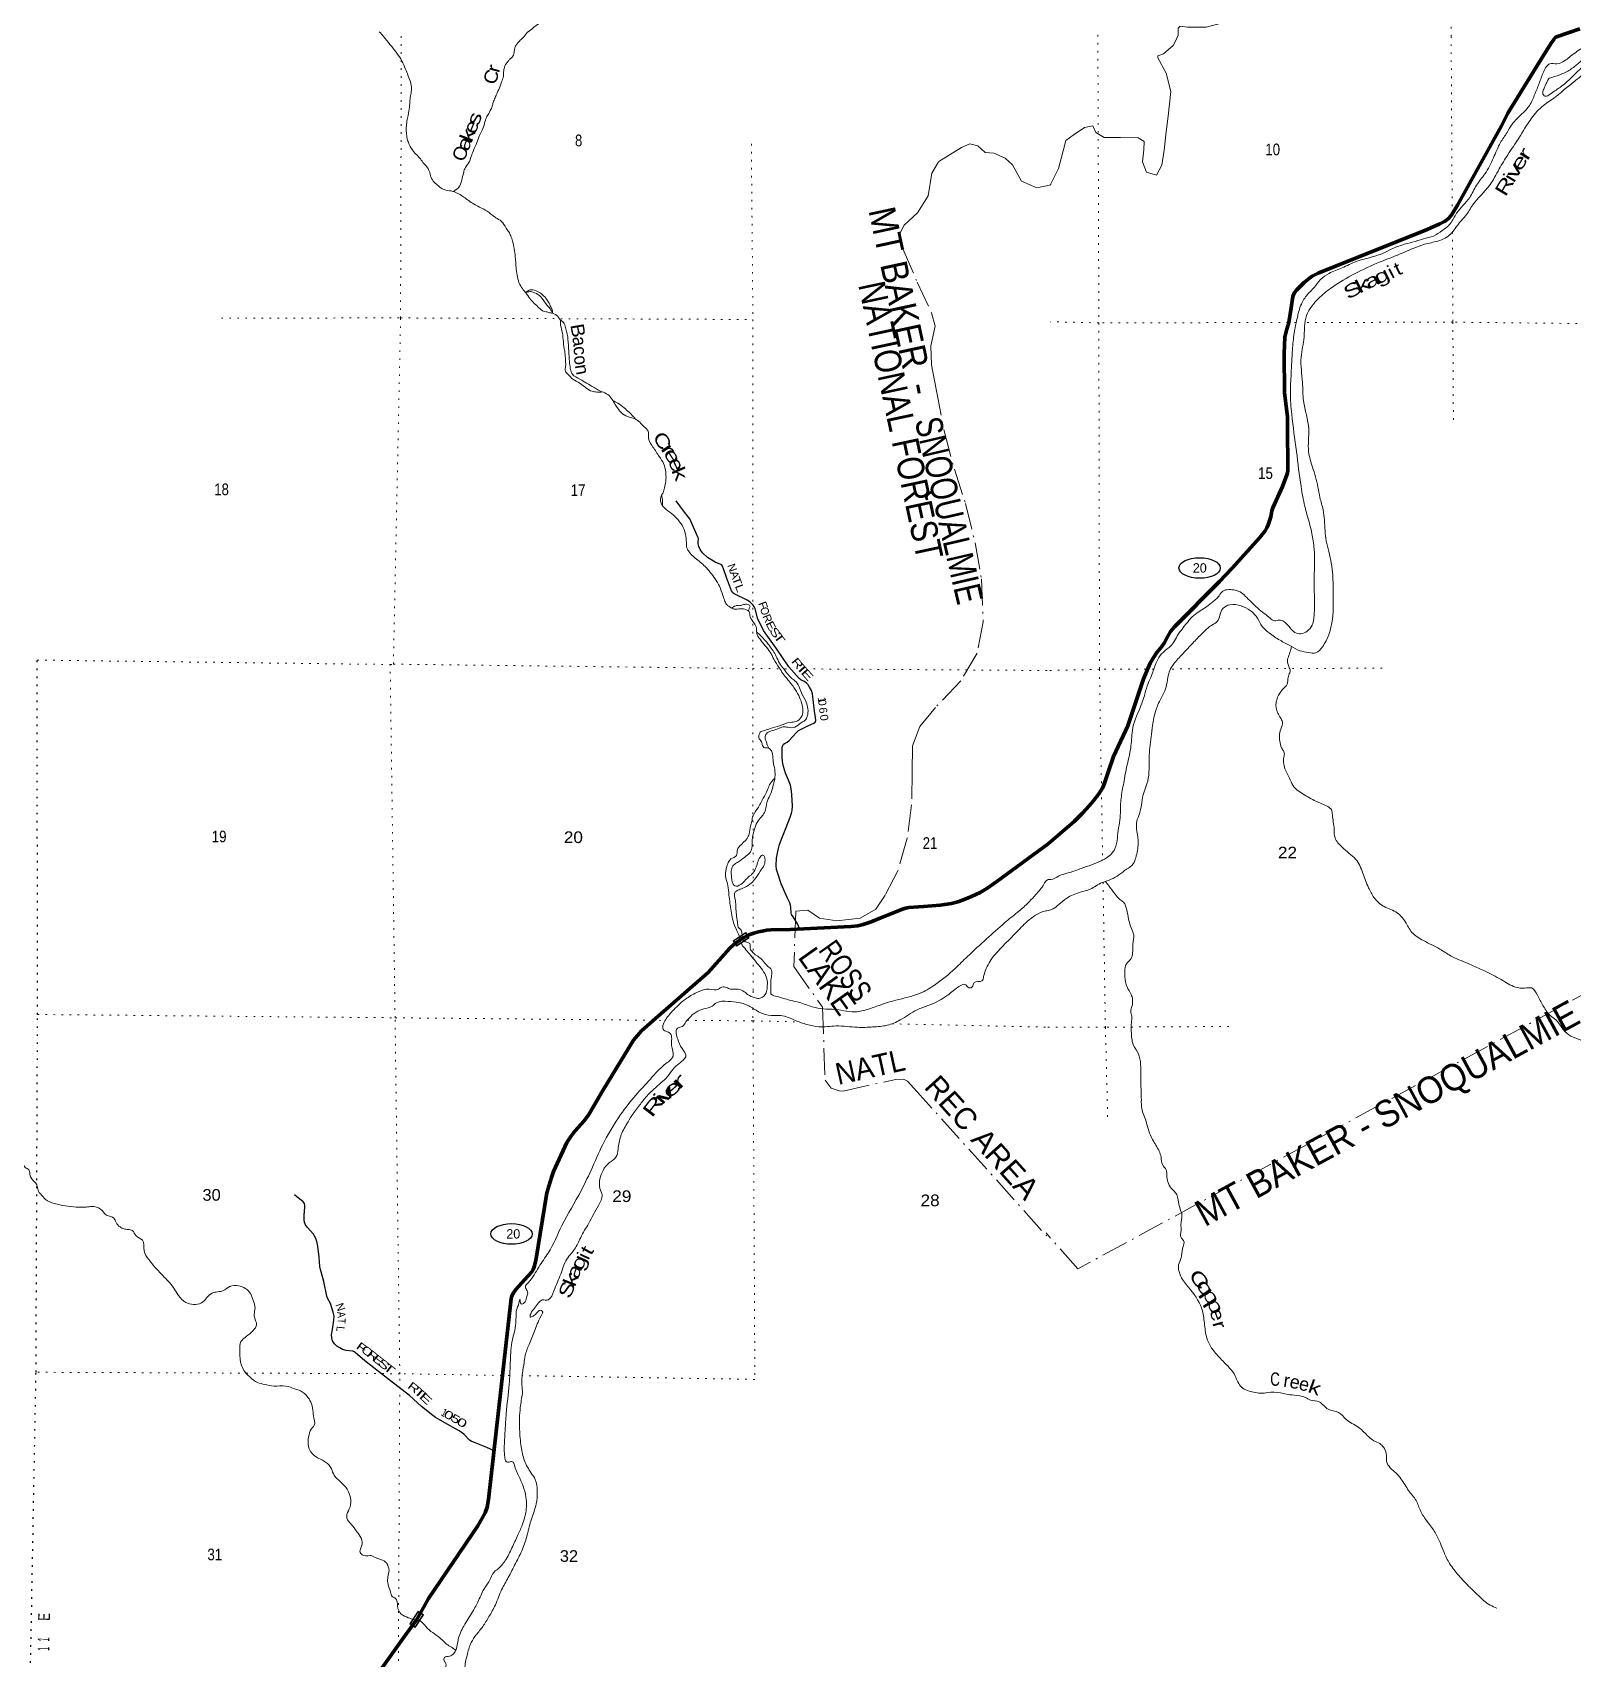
# Model space of a CAD drawing. Header units: feet. Extents: x -244583 to 4, y 367440 to 553773.
# Drawn here: x -106806 to -83724, y 389306 to 413674 of the extents above; entities that cross this region are included whole.
import ezdxf
from ezdxf.enums import TextEntityAlignment as Align

# ---------------------------------------------------------------- set-up
doc = ezdxf.new("R2010")
doc.units = ezdxf.units.FT
doc.header["$LTSCALE"] = 80
doc.linetypes.add('DOT_DASHED', pattern=[7.7, 5, -1.2, 0.3, -1.2])
doc.linetypes.add('DOTTED', pattern=[1.5, 0.3, -1.2])
for name, color, linetype, lineweight in [('17', 7, 'Continuous', 25), ('23', 7, 'Continuous', 70), ('29', 7, 'Continuous', 25), ('39', 7, 'Continuous', 13), ('44', 7, 'DOT_DASHED', 13), ('59', 7, 'Continuous', 13), ('6', 7, 'DOTTED', 25), ('7', 7, 'DOTTED', 13)]:
    doc.layers.add(name, color=color, linetype=linetype, lineweight=lineweight)
doc.layers.add('30', color=7, linetype='Continuous')
doc.layers.add('41', color=7, linetype='Continuous')

msp = doc.modelspace()

# ---------------------------------------------------------------- linework, layer by layer
at = {"layer": '17'}
for centre in [(-89312.5, 405649.12), (-99625.92, 395668.69)]:
    msp.add_ellipse(centre, major_axis=(309.24, -1), ratio=0.500121, dxfattribs=at)
at = {"layer": '23'}
for points in [[(-83964.15, 413610.66), (-83986.15, 413594.04), (-83999.41, 413574.87), (-84031.58, 413529.9), (-84150.8, 413341.78), (-84692.32, 412465.95), (-84789.3, 412277.85), (-85445.96, 411084.49), (-85532.95, 410947.58), (-85553.58, 410921.03), (-85577.31, 410894.35), (-85606.64, 410867.94), (-85644.23, 410840.66), (-85712.72, 410805.3), (-85900.69, 410724.31), (-87535.86, 410070.24), (-87577.92, 410050.18), (-87628.03, 410020.69), (-87684.04, 409979.39), (-87745.94, 409929.25), (-87855.01, 409820.12), (-87890.38, 409778.83), (-87915.8, 409720.21), (-87942.03, 409548.33), (-87975.86, 409327.55), (-88017.13, 409191.87), (-88034.91, 409107.48), (-88044.95, 408864.84), (-88038.74, 408276.45), (-87996.2, 407912.52), (-87994.12, 407690.11), (-87987.94, 407208.89), (-87990.6, 407112.46), (-87995.02, 407075.59), (-88004.07, 407043.07), (-88070.73, 406871.17), (-88214.17, 406549.59), (-88227.89, 406506.35), (-88246.48, 406418.14), (-88284.86, 406294.78), (-88303.06, 406252.69), (-88332.54, 406206.97), (-88410.14, 406104.64), (-88822.39, 405647.43), (-89012.36, 405445.12), (-89691.43, 404767.61), (-89747.43, 404696.82), (-89792.42, 404619.69), (-89844.95, 404522.6), (-89880.08, 404472.65), (-89954.07, 404381), (-90009.78, 404298.63), (-90053.08, 404223.23), (-90152.07, 403988.62), (-90390.42, 403282.81), (-90602.56, 402823.7), (-90685.37, 402587.08), (-90736.4, 402424.21), (-90762.93, 402359.32), (-90820.73, 402263.48), (-90907.37, 402152.86), (-90966.32, 402085.02), (-91069.49, 401975.88), (-91193.29, 401852), (-91580.47, 401514.89)], [(-83964.15, 413610.66), (-83613.02, 413727.68)], [(-96395.14, 399904.49), (-96358.96, 399944.88), (-96291.79, 400008.44), (-96240.34, 400049.18), (-96192.09, 400083.55), (-96134.62, 400118.76), (-96071.49, 400151.03), (-95994.85, 400177.39), (-95924.2, 400197.76), (-95846.08, 400212.65), (-95797.99, 400219.69), (-95739.32, 400224.77), (-95442.41, 400229.3), (-94541.36, 400277.21), (-94436.91, 400288.83), (-94353.37, 400304.54), (-94233.34, 400348.74), (-94089.64, 400406.26), (-93766.32, 400536.07), (-93718.42, 400550.04), (-93672.91, 400559.63), (-93449.01, 400574.87), (-93200.48, 400593.81), (-93132.84, 400606.36), (-93032.25, 400623.14), (-92936.45, 400647.1), (-92864.76, 400672.95), (-92730.48, 400723.79), (-92601.55, 400784.83), (-92500.56, 400846.01), (-92354.19, 400951.39), (-91580.47, 401514.89)], [(-101596.12, 389125.23), (-101233.68, 389630.91), (-101044.33, 389892.81), (-100868.84, 390203.31), (-100133.41, 391295.5), (-100021.2, 391489.05), (-99993.29, 391572.95), (-99969.55, 391688.97), (-99630.95, 394700.21), (-99620.87, 394737.46), (-99604.1, 394771.01), (-99559.48, 394835.32), (-99429.37, 394982.27), (-99323.67, 395099), (-99302.33, 395135.27), (-99287.96, 395176.01), (-99264.09, 395272.6), (-99098.67, 396284.83), (-99025.71, 396514.42), (-98994.58, 396603.09), (-98795.39, 397037.52), (-98738.31, 397127.91), (-98678.44, 397207), (-98539.53, 397365.16), (-98467.67, 397461.02), (-98259.68, 397819.34), (-97798.86, 398573.23), (-97677.33, 398711.97), (-97510.4, 398860.91), (-96678.12, 399588.61), (-96395.14, 399904.49)]]:
    msp.add_lwpolyline(points, dxfattribs=at)
at = {"layer": '29'}
for points in [[(-95305.71, 400236.57), (-95341.98, 400318.6), (-95402.37, 400419.01), (-95428.14, 400455.37), (-95435.39, 400478.38), (-95437.17, 400567.39), (-95444.93, 400595.87), (-95453.44, 400628.82), (-95491.1, 400700.02), (-95585.33, 400914.42), (-95635.91, 401073.29), (-95653.98, 401132.91), (-95660.07, 401189.05), (-95652.17, 401302.74), (-95630.49, 401425.59), (-95608.74, 401503.38), (-95569.06, 401608.08), (-95508.19, 401760.01), (-95449.81, 401917.03), (-95431.74, 401973.05), (-95421.87, 402012.91), (-95415.48, 402081.45), (-95418.34, 402172.82), (-95427.43, 402310.53), (-95446.2, 402394.02), (-95473.3, 402471.71), (-95520.57, 402575.22), (-95550.73, 402672.95), (-95563.64, 402751.76), (-95569.64, 402823), (-95568.55, 402964.53), (-95561.79, 402988.46), (-95547.97, 403010.98), (-95524.08, 403024.89), (-95493.13, 403040.85), (-95462.42, 403062.53), (-95413.68, 403120.88), (-95351.62, 403188.27), (-95325.15, 403212.48), (-95285.97, 403235.36), (-95185.96, 403283.72), (-95139.05, 403304.63), (-95093.88, 403324.5), (-95074.01, 403338.95), (-95064.98, 403362.44), (-95068.59, 403407.61), (-95083.04, 403505.17), (-95097.55, 403631.61), (-95114.85, 403763.43), (-95131.83, 403814.13), (-95159.09, 403863.49), (-95180.61, 403897.24), (-95198.26, 403918.95), (-95236.62, 403946.02), (-95276.37, 403964.09), (-95291.96, 403973.58), (-95316.11, 403993), (-95471.44, 404167.61), (-95657.14, 404446.7), (-95849.2, 404711.78), (-95939.97, 404899.82), (-95975.16, 405044.16), (-95988.22, 405073.44), (-96002.4, 405091.27), (-96055.07, 405140.29), (-96093.64, 405166.07), (-96287.36, 405263.35), (-96308.01, 405275.8), (-96315.24, 405284.83), (-96326.84, 405304.66), (-96403.17, 405506.53), (-96450.74, 405639.01), (-96465.2, 405678.7), (-96471.83, 405690.03), (-96486.88, 405700.38), (-96571.72, 405738.74), (-96687.43, 405806.98), (-96765.12, 405877.44), (-96799.78, 405927.76), (-96819.32, 405969.58), (-96828.28, 406009.27), (-96830.16, 406040.05), (-96822.94, 406079.8), (-96826.28, 406100.23), (-96862.89, 406179.9), (-96955.33, 406384.14), (-97035.86, 406487.02), (-97104.45, 406581.55), (-97159.41, 406653.53)], [(-99887.75, 392416.4), (-99997.16, 392467.64), (-100169.31, 392536.13), (-100230.45, 392561.68), (-100257.18, 392580.53), (-100336.13, 392663.15), (-100367.76, 392689.96), (-100419.66, 392721.6), (-100581.18, 392814.12), (-100732.73, 392897.73), (-100766.66, 392919.31), (-100806.8, 392946.52), (-100975.06, 393083.64), (-101153.15, 393249.32), (-101441.09, 393469.99), (-101822.2, 393769.56), (-101968.97, 393890.07), (-101984.8, 393902.28), (-102002.84, 393911.03), (-102103.58, 393921.33), (-102158.25, 393938.42), (-102197.63, 393959.8), (-102244.97, 393989), (-102281.02, 394024.32), (-102308.21, 394064.89), (-102321.54, 394110.14), (-102322.66, 394158.84), (-102310.71, 394235.27), (-102287.38, 394378.34), (-102286.52, 394435.27), (-102296.87, 394497.85), (-102340.53, 394624.19), (-102384.08, 394704.48), (-102394.56, 394738.61), (-102438.2, 394957.97), (-102481.65, 395101.97), (-102488.78, 395137.03), (-102497.91, 395183.27), (-102508.96, 395321.49), (-102527.52, 395487.72), (-102543.08, 395553.66), (-102557.53, 395602.44), (-102582.58, 395646.65), (-102595.47, 395667.48), (-102686.93, 395768.25), (-102712.91, 395802.99), (-102727.76, 395839.93), (-102734.59, 395886.1), (-102733.48, 395947.23), (-102724.72, 396070.39), (-102723.75, 396097.49), (-102729.62, 396123.07), (-102749.05, 396148.08), (-102776.99, 396172.64), (-102844.54, 396222.66), (-102880.16, 396255.8)]]:
    msp.add_lwpolyline(points, dxfattribs=at)
at = {"layer": '39'}
for points in [[(-99390.38, 413674.42), (-98854.89, 414088.74), (-98303.52, 414491.32), (-97901.57, 414736.12), (-97548.05, 414877.76), (-97390.58, 415098.25), (-97332.23, 415516.91), (-97251.61, 415874.91), (-96880.29, 416651.62), (-96533.05, 417173.48), (-96163.43, 417414.23), (-95858.48, 417667.1), (-95775.76, 417881.5), (-95790.22, 418431.62), (-95762.22, 418908.93), (-95643.2, 419246.71), (-95679.81, 419665.36), (-95558.86, 420136.62), (-95328.66, 420391.5), (-95029.75, 420614.03), (-94845.97, 420773.84)], [(-101608.97, 413684.5), (-101543.21, 413615.15), (-101447.99, 413496.54), (-101344.86, 413365.69), (-101269.82, 413247.35), (-101215.01, 413127.27), (-101177.96, 413035.75), (-101141.05, 412934.12), (-101124.33, 412832.76), (-101135.68, 412745.94), (-101149.11, 412655.11), (-101154.57, 412556.08), (-101176.54, 412433), (-101193.92, 412348.29), (-101203.42, 412249.31), (-101198.85, 412146.1), (-101183.89, 412062.97), (-101158.6, 411995.88), (-101093.46, 411891.84), (-100992.09, 411779.21), (-100940.55, 411711.76), (-100884.95, 411646.28), (-100859.43, 411595.37), (-100834.41, 411510.08), (-100783.05, 411430.5), (-100721.24, 411375.04), (-100663.33, 411329.76), (-100554.65, 411304), (-100460.1, 411278.44), (-100339.95, 411208.03), (-100194.01, 411104.91), (-100019.63, 411013.53), (-99907.7, 410933.13), (-99861.75, 410898.11), (-99779.7, 410846.43), (-99706.48, 410742.28), (-99666.91, 410685.11), (-99637.47, 410626.05), (-99610.31, 410548.82), (-99569.3, 410311.62), (-99552.17, 410099.01), (-99531.65, 409981.42), (-99488.77, 409873.64), (-99435.28, 409802.12), (-99365.92, 409710.16), (-99302.41, 409632.43), (-99230.69, 409564.71), (-99162.89, 409505.13), (-99096.52, 409486.02), (-99038.17, 409471.06), (-98989.86, 409460.29), (-98916.05, 409396.58), (-98908.18, 409382.32), (-98846.32, 409330.91), (-98815.15, 409251.6), (-98795.98, 409180.55), (-98781.25, 409081.24), (-98767.69, 408901.05), (-98763, 408805.92), (-98752.55, 408690.49), (-98735.63, 408603.29), (-98714.12, 408554.46), (-98600.08, 408480.09), (-98502.02, 408418.07), (-98389.82, 408355.86), (-98313.74, 408310.32), (-98225.42, 408272.71), (-98147.49, 408215.01), (-98107.93, 408157.84), (-98060.55, 408082.36), (-97983.26, 407980.18), (-97883.18, 407918.13), (-97800.75, 407892.74), (-97722.59, 407851.22), (-97654.93, 407781.52), (-97587.21, 407715.88), (-97573.57, 407681.31), (-97572.81, 407594.33), (-97506.05, 407461.95), (-97411.17, 407319.07), (-97346.06, 407213.01), (-97315.56, 407087.19), (-97311.05, 406979.93), (-97333.1, 406850.79), (-97354.34, 406778.27), (-97383.34, 406728.1), (-97392.52, 406651.37), (-97333.4, 406549.43), (-97227.56, 406467.08), (-97147.84, 406393.18), (-97070.55, 406291)], [(-99390.38, 413674.42), (-99455.34, 413596.75), (-99508.56, 413546.91), (-99543.5, 413504.92), (-99570.42, 413458.77), (-99581.18, 413412.39), (-99587.76, 413376.08), (-99598.47, 413333.75), (-99631.39, 413291.72), (-99666.21, 413257.82), (-99692.95, 413223.8), (-99719.78, 413183.71), (-99736.63, 413135.4), (-99745.67, 413068.78), (-99748.45, 413016.23), (-99773.87, 412933.65), (-99797.01, 412869.24), (-99840.87, 412768.71), (-99872.2, 412696.33), (-99901.49, 412625.94), (-99914.42, 412569.48), (-99945.64, 412505.19), (-99968.49, 412461), (-100001.64, 412402.8), (-100031.22, 412312.19), (-100064.98, 412211.52), (-100106.53, 412131.18), (-100146.43, 412024.53), (-100196.64, 411903.86), (-100230.2, 411817.35), (-100270.01, 411716.77), (-100327.8, 411630.58), (-100346.91, 411566.12), (-100372.62, 411463.32), (-100418.67, 411350.69), (-100459.52, 411318.88), (-100496.24, 411293.09), (-100500.45, 411290.57)], [(-84703.39, 412175.44), (-84629.46, 412300.14), (-84476.38, 412458.51), (-84368.09, 412582.9), (-84287.71, 412750.02), (-84223.56, 412911.22), (-84159.32, 413082.52), (-84114.1, 413163), (-84063.17, 413205.01), (-83956.02, 413206.05), (-83842.41, 413249.51), (-83697.84, 413361.44), (-83608.32, 413423.31), (-83459.94, 413510.94), (-83368.7, 413540.45), (-83177.52, 413607.71)], [(-84073.25, 412988.72), (-83915.07, 413041.88), (-83758.72, 413117.3), (-83634.5, 413215.26), (-83555.05, 413281.27), (-83504.23, 413311.14), (-83465.81, 413312.82), (-83447.82, 413290.41), (-83448.06, 413264.12), (-83537.78, 413180), (-83739.58, 412999.83), (-83902.62, 412857.74), (-84042.99, 412761.95), (-84138.39, 412720.35), (-84160.46, 412738.75), (-84166.04, 412791.38), (-84141.18, 412855.87), (-84110.21, 412926.36), (-84073.25, 412988.72)], [(-91584.62, 400515.91), (-91505.95, 400542.65), (-91424.49, 400606.62), (-91302.32, 400702.58), (-91103.4, 400789.74), (-90953.36, 400836.91), (-90774.56, 400934.38), (-90636.64, 400983.68), (-90408.84, 401133.27), (-90307.01, 401215.26), (-90269.77, 401307.94), (-90233.41, 401523.99), (-90251.99, 401702.12), (-90252.6, 401855.82), (-90221.48, 401942.49), (-90196.4, 402031.24), (-90174.89, 402172.61), (-90145.47, 402293.67), (-90101.92, 402412.59), (-90072.01, 402588.25), (-90068.03, 402800.55), (-90040.86, 403117.8), (-90017.04, 403289.48), (-89970.52, 403511.5), (-89894.07, 403690.78), (-89834.37, 403807.53), (-89800.86, 403934.63), (-89769.14, 404086.01), (-89717.7, 404184.63), (-89584.83, 404343.18), (-89397.02, 404541.67), (-89256.18, 404688.02), (-89127.84, 404794.03), (-89048.51, 404847.91), (-89009.21, 404944.62), (-88963.84, 405041.27), (-88858.19, 405098.96), (-88688.53, 405081.24), (-88553.71, 405013.27), (-88443.61, 404894.98), (-88373.96, 404775.04), (-88271.75, 404677.04), (-88107, 404566.34), (-87950.09, 404482), (-87811.26, 404409.95), (-87680.09, 404384.49), (-87570.98, 404377.43), (-87473.14, 404465.52), (-87376.44, 404648.67), (-87330.33, 404826.21), (-87310.1, 405266.87), (-87317.68, 405541.97), (-87377.09, 405896.4), (-87416.05, 406056.52), (-87441.53, 406364.13), (-87462.31, 406522.06), (-87509.16, 406704.48), (-87540.05, 406862.5), (-87575.04, 407014.49), (-87620.18, 407162.52), (-87678.72, 407391.57), (-87677.64, 407729.28), (-87754.59, 408154.65), (-87770.27, 408427.8), (-87791.04, 408808.17), (-87745.8, 409111.1), (-87735.83, 409315.25), (-87693.97, 409470.59), (-87607.83, 409605.29), (-87509.83, 409709.56), (-87322.46, 409859.52), (-86989.08, 410058.72), (-86605.36, 410237.23), (-86262.45, 410373.64), (-85939.85, 410500.13), (-85743.3, 410548.9), (-85629.67, 410594.38), (-85552.3, 410654.34), (-85415.28, 410824.98), (-85325.37, 410929.32), (-85218.77, 411090.13), (-84969.44, 411383.11), (-84821.61, 411630.5), (-84692.28, 411843.69), (-84528.26, 412092.95), (-84339.56, 412388.51), (-84159.88, 412581.01), (-83978.79, 412708.78), (-83846.37, 412818.8), (-83689.55, 412944.78), (-83553.05, 413058.81)], [(-91582.76, 400979.97), (-91540.34, 400979.77), (-91426.64, 401033.33), (-91262.42, 401084.42), (-91085.95, 401147.52), (-90931.82, 401200.72), (-90785.7, 401262.08), (-90692.21, 401315.83), (-90622.89, 401379.91), (-90567.38, 401480.52), (-90541.65, 401640.05), (-90502.46, 401945.05), (-90492.29, 402171.45), (-90455.84, 402397.61), (-90406.92, 402662.08), (-90345.64, 402950.7), (-90318.96, 403213.35), (-90274.89, 403388.89), (-90208.77, 403544), (-90131.95, 403763.73), (-90086.05, 403919.02), (-90032.38, 404039.87), (-89999.18, 404132.59), (-89955.67, 404247.47), (-89881.84, 404362.06), (-89769.75, 404460.13), (-89702.37, 404532.32), (-89646.84, 404634.95), (-89564.96, 404745.43), (-89472.9, 404863.9), (-89421.86, 404918.04), (-89326.15, 404994.01), (-89232.62, 405051.81), (-89136.92, 405125.76), (-89020.72, 405231.88), (-88963.45, 405304.16), (-88876.32, 405325.62), (-88781.39, 405316.66), (-88706.83, 405289.69), (-88628.55, 405228.31), (-88444.2, 405050.7), (-88343.87, 404968.9), (-88257.6, 404897.33), (-88187.22, 404856.25), (-88116.36, 404867.74), (-88049.84, 404846.91), (-87955.7, 404751.01), (-87883.56, 404681.59), (-87794.78, 404662.59), (-87701.43, 404702.18), (-87625.8, 404792.49), (-87602.7, 404885.31), (-87597.55, 405445.42), (-87588.35, 405787.1), (-87598.77, 405973.24), (-87635.17, 406191.98), (-87703.54, 406451.45), (-87734.76, 406573.07), (-87792.69, 406868.85), (-87860.63, 407395.25), (-87932.3, 407956.07), (-87951.61, 408273.74), (-87940.87, 408562.82), (-87921.44, 408916.54), (-87894.86, 409169.08), (-87865.13, 409324.52), (-87841.95, 409427.44), (-87825.11, 409500.09), (-87787.79, 409600.87), (-87699.53, 409745.66), (-87595.43, 409853.92), (-87501.35, 409972.38), (-87373.14, 410064.23), (-87178.3, 410147.39), (-86963.13, 410242.5), (-86728, 410311.14), (-86569.82, 410364.3), (-86439.87, 410425.81), (-86257.27, 410496.95), (-86125.56, 410530.13), (-85959.32, 410581.2), (-85805.28, 410624.28), (-85677.17, 410706.03), (-85556.95, 410808.07), (-85460.47, 410966.95), (-85264.24, 411201.77), (-85163.5, 411384.88), (-85038.61, 411555.63), (-84909.04, 411795.1), (-84801.81, 412024.66), (-84703.39, 412175.44)], [(-99415.78, 409776.22), (-99352.26, 409817.17), (-99255.52, 409803.71), (-99149.53, 409731.47), (-99062.32, 409617.02), (-99044.73, 409576.33), (-99017.28, 409519.32), (-99010.43, 409465.12)], [(-99010.43, 409465.12), (-99035.51, 409515.52), (-99091.05, 409585.05), (-99170.27, 409693.33), (-99254.08, 409763.24), (-99308.34, 409782.18), (-99336.46, 409792.68), (-99364.78, 409789.02), (-99415.78, 409776.22)], [(-98892.71, 409368.22), (-98892.99, 409315.36), (-98870.39, 409201.79), (-98852.06, 409072.1), (-98835.87, 408934.34), (-98822.96, 408849.22), (-98816.46, 408739.91), (-98815.4, 408673.15), (-98818.53, 408596.33), (-98780.78, 408553.34), (-98707.12, 408479.52), (-98600.98, 408417.4), (-98416.92, 408297.57), (-98348.41, 408286.53), (-98295.95, 408283.79), (-98265.49, 408289.46)], [(-98108.12, 408158.16), (-98033.75, 408120.42), (-97937.85, 408048.32), (-97864.05, 407984.62), (-97802.36, 407921.07), (-97770.55, 407886.26), (-97764.58, 407877.73)], [(-97378.01, 406738.28), (-97371.34, 406719.84), (-97364.08, 406663.11), (-97362.87, 406606.46), (-97365.32, 406587.44)], [(-97070.55, 406291), (-97017.99, 406154.76), (-97005.63, 406031.22), (-96996.67, 405952.22), (-96975.13, 405905.4), (-96871.66, 405798.82), (-96726.07, 405671.43), (-96575.24, 405487.34), (-96510.21, 405375.21), (-96457.71, 405234.93), (-96426.63, 405149.56), (-96391.13, 405090.42), (-96349.13, 405061.53), (-96288.94, 405034.41), (-96197.99, 405039.24), (-96105.32, 405023.82), (-96065.35, 404994.95), (-96048.28, 404917.86), (-95993.03, 404828.12), (-95955.83, 404746.7), (-95950.82, 404673.82), (-95901.66, 404582.14), (-95824.31, 404484), (-95750.97, 404387.93), (-95693.93, 404281.98), (-95615.01, 404153.48), (-95496.22, 403988.03), (-95393.06, 403859.2), (-95322.12, 403736.87), (-95277.26, 403627.04), (-95258.79, 403507.46), (-95282.34, 403414.74), (-95362.07, 403347.06), (-95445.03, 403336.06), (-95611.35, 403285.74), (-95749.29, 403243.13), (-95830.46, 403215.92), (-95897.53, 403186.5), (-95918.42, 403138.24), (-95918.85, 403107.91), (-95879.37, 403044.67), (-95864.04, 402987.83), (-95844.22, 402961.27), (-95787.81, 402952.41), (-95761.7, 402941.94), (-95701.91, 402746.95), (-95681.39, 402629.36), (-95676.96, 402516.04), (-95702.91, 402397.06), (-95730.64, 402294.29), (-95778.6, 402189.77), (-95810.57, 402072.89), (-95832.02, 401986.22), (-95881.46, 401918.12), (-95945.25, 401836.07), (-95989.34, 401719.36), (-96017.71, 401572.1), (-96025.52, 401450.85), (-96054.81, 401380.46), (-96134.54, 401312.78), (-96236.6, 401237.32), (-96293.69, 401199.67), (-96329.06, 401127.34), (-96330.29, 401042.41), (-96303.88, 400912.6), (-96278.04, 400883.93), (-96190.87, 400907.01), (-96117.2, 400974.78), (-96061.89, 401028.63), (-96027.19, 401054.45), (-95967.33, 401144.65), (-95937.78, 401233.24), (-95900.21, 401317.67), (-95859.39, 401347.46), (-95826.15, 401272.17), (-95901.28, 401103.3), (-95981.8, 400981.02), (-96053.52, 400909.18), (-96161.4, 400849.98), (-96234.56, 400818.62), (-96273.27, 400794.87), (-96271.06, 400667.42), (-96262.48, 400562.13), (-96241.34, 400347.45), (-96233.91, 400302.85), (-96228.34, 400268.39), (-96194.49, 400235.57), (-96173.18, 400172.58), (-96158.28, 400085.4), (-96144.47, 400062.97), (-96100.37, 400040.11)], [(-96327.91, 405049.69), (-96296.55, 405066.88), (-96266, 405084.67), (-96217.54, 405084), (-96162.85, 405095.39), (-96102.11, 405106.7), (-96067.9, 405098.14), (-96051.98, 405081.74), (-96062.66, 405041.44), (-96073.61, 405005.03)], [(-95954.08, 404694.35), (-95892.79, 404636.62), (-95819.19, 404558.76), (-95747.79, 404468.79), (-95692.39, 404389.16), (-95649.19, 404303.62), (-95594.17, 404197.69), (-95536.7, 404122.07), (-95439.39, 404007.48), (-95377.47, 403960.11), (-95320.11, 403876.41), (-95281.13, 403778.79), (-95210.42, 403640.29), (-95183.64, 403536.77), (-95193.29, 403427.68), (-95228.52, 403365.46), (-95283.56, 403329.81), (-95377.4, 403264.35), (-95486.49, 403261.79), (-95553.03, 403268.77), (-95636.28, 403237.54), (-95745.83, 403202.63), (-95804.94, 403165.01), (-95825.97, 403106.64), (-95804.75, 403037.58), (-95791.32, 402988.86), (-95767.08, 402946.53)], [(-87935.45, 404474.04), (-87950.76, 404409.2), (-87994.84, 404231.64), (-87975.19, 404170.8), (-87955.55, 404107.93), (-87974.32, 404045.41), (-87991.2, 403968.72), (-87999.82, 403910.15), (-88069.29, 403829.89), (-88143.16, 403711.25), (-88166.09, 403636.64), (-88139.27, 403474.61), (-88099.5, 403403.47), (-88071.72, 403346.6), (-88097.01, 403233.58), (-88106.98, 403029.42), (-88071.48, 402932.03), (-88043.65, 402881.22), (-88050.31, 402816.57), (-88051.28, 402711.42), (-88023.83, 402618.15), (-87964.27, 402500.32), (-87916.74, 402392.7), (-87760.27, 402259.83), (-87569.18, 402154.96), (-87390.02, 402072.44), (-87335.86, 402025.43), (-87322.4, 401950.49), (-87296.09, 401733.87), (-87283.13, 401604.33), (-87177.24, 401467.87), (-87068.96, 401371.84), (-86974.71, 401288.07), (-86867.48, 401076.78), (-86780.55, 400857.58), (-86699.01, 400711.24), (-86544.6, 400574.34), (-86351.38, 400481.58), (-86231.3, 400349.04), (-86129.68, 400188.36), (-85958.97, 400065.47), (-85711.48, 399937.84), (-85552.68, 399839.33), (-85296.98, 399725.78), (-85075.53, 399624.67), (-84910.48, 399546.32), (-84791.81, 399480.53), (-84578.54, 399369.39), (-84439.21, 399351.94), (-84334.05, 399355.03), (-84250.12, 399249.11), (-84168.65, 399094.68), (-84060.83, 398948.09), (-83942.5, 398845.9), (-83862.66, 398733.95), (-83748.35, 398633.82), (-83454.35, 398507.79), (-83324.33, 398356.96), (-83179.89, 398236.33), (-83081.41, 398172.75), (-82878.01, 398087.98), (-82708.43, 398062.17), (-82585.4, 398030.72), (-82438.11, 397999.05), (-82329.31, 397959.63), (-81996.92, 397831.23), (-81740.72, 397772.27), (-81567.58, 397693.85), (-81358.37, 397580.72), (-81206.61, 397595.52), (-81099.35, 397608.7), (-80982.16, 397601.57), (-80710, 397518.2), (-80526.26, 397494.28), (-80315.97, 397498.44), (-80180.48, 397503.27), (-80073.21, 397516.45), (-79984.69, 397469.13), (-79736.89, 397375.88), (-79678.27, 397375.34), (-79571.25, 397362.23), (-79492.93, 397304.9), (-79352, 397240.93), (-79275.23, 397236.18), (-79202.97, 397178.9), (-79138.88, 397113.61), (-79117.33, 397038.59), (-79075.74, 396945.19), (-79003.4, 396898.02), (-78925.25, 396822.48), (-78856.78, 396793.55)], [(-96087.38, 399259.22), (-95975.07, 399205.1), (-95900.39, 399202.06), (-95810.39, 399281.73), (-95795.03, 399366.47), (-95793.6, 399465.56), (-95830.45, 399571.24), (-95903.67, 399675.39), (-95991, 399781.75), (-96129.94, 399949.5), (-96187.33, 400031.19), (-96210.22, 400124.54), (-96278.71, 400277.17), (-96331.98, 400504.43), (-96366.84, 400747.61), (-96382.92, 400893.46), (-96413.59, 401007.14), (-96416.23, 401104.26), (-96403.33, 401158.69), (-96378.03, 401233.18), (-96336.83, 401289.25), (-96255.34, 401338.7), (-96237.87, 401429.48), (-96202.76, 401483.61), (-96096.11, 401597.44), (-96064.86, 401663.76), (-96042.95, 401782.79), (-96023.79, 401851.3), (-96017.06, 401897.73), (-95938.18, 402046.32), (-95853.19, 402198.88), (-95788.79, 402323.4), (-95757.34, 402403.87), (-95728.46, 402445.95), (-95689.48, 402487.89), (-95680.32, 402496.13)], [(-96100.37, 400040.11), (-96056.21, 400021.31), (-96047.16, 399948.37), (-96021.61, 399899.48), (-95971.78, 399854.3), (-95901.78, 399806.83), (-95832.16, 399733.07), (-95788.44, 399683.93), (-95728.74, 399622.43), (-95727.89, 399541.52), (-95739.29, 399450.66), (-95740.46, 399369.77), (-95737.26, 399311.07), (-95737.88, 399268.61), (-95671.74, 399233.32), (-95557.09, 399201.42), (-95444.46, 399169.54), (-95311.64, 399137.39), (-95118.68, 399074.08), (-94947.49, 399041.4), (-94820.35, 399035.62), (-94689.28, 399021.69), (-94522.02, 398997.16), (-94327.78, 399022.82), (-94112.68, 399094.72), (-93867.21, 399172.27), (-93512.35, 399272.6), (-93284.35, 399398.93), (-92977.88, 399645.55), (-92793.54, 399825.06), (-92504.94, 400092.15), (-92234.93, 400331.17), (-92046.9, 400486.36), (-91893.52, 400619.78), (-91788.91, 400731.62), (-91717.08, 400811.54), (-91657.39, 400889.61), (-91607.83, 400965.79), (-91582.76, 400979.97)], [(-90724.87, 400952.16), (-90669.91, 400882.87), (-90580.04, 400762.74), (-90508, 400683.21), (-90453.81, 400640.25), (-90404.33, 400524.53), (-90377.28, 400388.8), (-90334.13, 400244.82), (-90300.62, 400151.5), (-90311.99, 400014.09), (-90317.24, 399882.69), (-90338.23, 399797.94), (-90409.75, 399715.68), (-90433.04, 399600.63), (-90422.33, 399446.84), (-90400.78, 399371.82), (-90339.16, 399258.01), (-90317.63, 399180.97), (-90326.64, 399079.94), (-90343.48, 399007.29), (-90330.04, 398930.32), (-90334.92, 398839.36), (-90336.16, 398703.89), (-90329.04, 398598.66), (-90307.66, 398505.45), (-90230.07, 398369.25), (-90197.12, 398215.26), (-90194.94, 398013.01), (-90190.47, 397839.06), (-90185.9, 397677.24), (-90181, 397549.79), (-90112.09, 397348.96), (-90072.91, 397213.11), (-90017.5, 397083.18), (-89967.74, 396997.79), (-89890.54, 396819.13), (-89871.31, 396711.78), (-89813.45, 396628.34), (-89804.13, 396543.32), (-89788.83, 396448.14), (-89737.13, 396354.64), (-89655.12, 396258.85), (-89635.61, 396181.83), (-89606.54, 396046.07), (-89577.09, 395950.76), (-89592.56, 395807.32), (-89589.19, 395734.49), (-89597.88, 395667.83), (-89590.28, 395615.18), (-89554.29, 395572.39), (-89567.57, 395447.13), (-89589.05, 395309.81), (-89628.42, 395205.01), (-89621.23, 395107.88), (-89567.78, 394984.03), (-89447.89, 394831.27), (-89270.84, 394518.24), (-89238.41, 394307.63), (-89194.02, 394078.71), (-89106.51, 393922.2), (-88964.42, 393765.19), (-88778.49, 393539.03), (-88685, 393372.35), (-88594.5, 393320.97), (-88503.74, 393297.9), (-88398.77, 393280.77), (-88291.53, 393291.93), (-88099.53, 393286.14), (-88010.73, 393269.15), (-87897.68, 393251.94), (-87726.17, 393216), (-87649.69, 393178.91), (-87518.54, 393151.42), (-87388.15, 393041.04), (-87228.88, 392993.07), (-87118.61, 392892.98), (-86935.74, 392774.03), (-86799.41, 392649.43), (-86701.09, 392569.66), (-86610.51, 392526.37), (-86558.44, 392473.32), (-86514.84, 392377.88), (-86509.87, 392258.52), (-86367.95, 392083.31), (-86236.09, 391912.25), (-86180.31, 391822.76), (-86068.47, 391674.12), (-85999.2, 391511.71), (-85899.55, 391357.11), (-85781.79, 391192.23), (-85704.38, 391035.81)], [(-99461.22, 393280.03), (-99467.62, 393536.98), (-99438.54, 393732.78), (-99420.76, 393845.8), (-99363.83, 394012.89), (-99282.23, 394209.99), (-99181.96, 394441.22), (-99164.76, 394513.8), (-99196.89, 394526.37), (-99241.84, 394490.58), (-99301.15, 394438.8), (-99343.81, 394421.18), (-99339.01, 394473.7), (-99283.3, 394555.87), (-99219.52, 394637.92), (-99164.39, 394679.65), (-99140.13, 394681.34), (-99107.92, 394674.83), (-99075.49, 394682.48), (-98990.76, 394816.83), (-98888.21, 395066.23), (-98867.15, 395126.62), (-98812.61, 395267.46), (-98680.86, 395441.62), (-98589.51, 395614.32), (-98469.29, 395829.09), (-98324.11, 396094.09), (-98269.31, 396253.12), (-98300.22, 396350.63), (-98300.17, 396494.23), (-98253.91, 396621.02), (-98161.37, 396737.07), (-98061.21, 396820.65), (-98029.23, 396937.52), (-97990.06, 397133.18), (-97898.54, 397318.01), (-97822.03, 397442.36), (-97708.74, 397596.55), (-97597.7, 397734.59), (-97491.16, 397840.34), (-97386.82, 397933.97), (-97284.44, 398031.68), (-97210.27, 398133.82), (-97114.06, 398223.52), (-97058.87, 398269.29), (-97015.66, 398325.33), (-97070.41, 398449.46), (-97135.09, 398585.85), (-97157.98, 398679.2), (-97142.89, 398745.74), (-97065.67, 398779.07), (-97012.15, 398849.13), (-96969.02, 398899.11), (-96858.59, 398994.68), (-96744.83, 399041.67), (-96621.08, 399080.43), (-96555.71, 399132.13), (-96379.7, 399153.99), (-96218.38, 399137.63), (-96051.64, 399076.7), (-95905.47, 398989.76), (-95734.49, 398942.93), (-95591.11, 398942.99), (-95368.04, 398867.13), (-95199.25, 398808.19), (-95022.04, 398773.41), (-94759.32, 398786.01), (-94438.52, 398765.45), (-94208.23, 398770.39), (-93997.84, 398795.83), (-93800.79, 398876.07), (-93548.18, 399028.36), (-93383.7, 399090.84), (-93127.38, 399220.83), (-92957.9, 399349.98), (-92815.81, 399400.63), (-92773.99, 399359.6), (-92725.44, 399365.01), (-92690.1, 399435.32), (-92576.62, 399462.08), (-92549.44, 399526.43), (-92453.24, 399755.69), (-92282.66, 399961.69), (-92075.67, 400171.24), (-91893.3, 400354.82), (-91770.81, 400446.19), (-91616.4, 400510.82), (-91584.62, 400515.91)], [(-101967.19, 387545.85), (-101829.32, 387723.98), (-101694.34, 387841.47), (-101567.12, 387981.31), (-101453.83, 388135.5), (-101402.19, 388215.7), (-101346.51, 388295.84), (-101303.82, 388315.49), (-101251.49, 388302.64), (-101185.13, 388283.53), (-101123.53, 388353.48), (-100905.14, 388653.88), (-100787.4, 388836.33), (-100708.58, 388980.88), (-100640.03, 389113.43), (-100608.67, 389187.84), (-100610.07, 389230.33), (-100633.75, 389269.09), (-100630.97, 389321.63), (-100553.98, 389338.79), (-100490.78, 389380.4), (-100457.57, 389442.64), (-100425.19, 389587.83), (-100341.46, 389792.99), (-100209.12, 390007.6), (-100119.88, 390174.25), (-100028.27, 390365.15), (-99949.8, 390485.43), (-99895.76, 390591.89), (-99838.5, 390641.67), (-99719.47, 390773.53), (-99619.76, 390966.34), (-99530.17, 391157.26), (-99459.13, 391322.14), (-99416.62, 391469.21), (-99405.37, 391689.52), (-99501.78, 392006.36), (-99575.97, 392183.34), (-99601.32, 392246.38), (-99625.34, 392260.87), (-99671.99, 392247.35), (-99702.15, 392255.85), (-99727.35, 392329.01), (-99734.29, 392407.98), (-99732.61, 392525.27), (-99721.59, 392729.4), (-99705.92, 392975.94), (-99661.18, 393418.27), (-99644.55, 393731.54), (-99619.84, 394044.71), (-99561.13, 394335.16), (-99543.88, 394551.34), (-99522.88, 394607.68), (-99499.44, 394692.31), (-99480.27, 394621.26), (-99435.65, 394634.81), (-99400.13, 394717.25), (-99383.07, 394779.72), (-99392.64, 394816.25), (-99418.08, 394873.23), (-99376.79, 394935.37), (-99286.2, 395055.49), (-99217.89, 395171.86), (-99077.53, 395382.32), (-98869.62, 395796.13), (-98583.44, 396316.07), (-98412.72, 396671.73), (-98233.49, 397057.62), (-97991.46, 397456.81), (-97761.04, 397750.98), (-97543.52, 397990.72), (-97311.99, 398222.18), (-97238.43, 398281.85), (-97205.36, 398333.99), (-97227.29, 398494.07), (-97246.94, 398672.33), (-97274.91, 398692.93), (-97343.13, 398724.2), (-97356.27, 398793.15), (-97314.58, 398883.6), (-97195.37, 399027.6), (-96999.01, 399200.88), (-96827.98, 399297.65), (-96665.84, 399337.91), (-96522.45, 399337.98), (-96471.51, 399369.64), (-96404.97, 399362.66), (-96344.75, 399337.57), (-96257.9, 399338.41), (-96157.32, 399310.74), (-96087.38, 399259.22)], [(-107083.76, 396994.42), (-107049.41, 396995.97), (-107005.07, 396989.3), (-106998.31, 396898.19), (-106995.7, 396799.05), (-106952.21, 396733.73), (-106914.81, 396666.47), (-106858.83, 396627.28), (-106841.88, 396542.1), (-106806.41, 396480.94), (-106742.85, 396407.26), (-106721.83, 396324.05), (-106680.3, 396262.8), (-106610.71, 396187.02), (-106478.33, 396124.53), (-106149.92, 396071.5), (-106000.48, 396071.49), (-105915.53, 396080.44), (-105786.86, 396040.25), (-105695.24, 395952.03), (-105584.83, 395906.03), (-105553.45, 395840.88), (-105493.84, 395773.32), (-105435.7, 395744.21), (-105373.22, 395735.26), (-105310.83, 395720.25), (-105251.43, 395638.54), (-105159.42, 395576.61), (-105131.44, 395416.44), (-105062.63, 395286.06), (-104919.71, 395114.21), (-104778.45, 394966.65), (-104689.13, 394858.24), (-104618.02, 394748.05), (-104506.47, 394641.35), (-104393.81, 394611.49), (-104274.33, 394634.13), (-104196.5, 394709.93), (-104114.69, 394781.62), (-103946.52, 394819.78), (-103848.7, 394881.14), (-103715.27, 394891.46), (-103636.9, 394864.09), (-103562.98, 394808.47), (-103492.39, 394661.89), (-103469.62, 394560.45), (-103483.13, 394463.55), (-103475.87, 394406.81), (-103446.95, 394311.36), (-103500.76, 394221.08), (-103603.06, 394129.44), (-103680.86, 394055.66), (-103698.87, 393926.46), (-103694.57, 393805.05), (-103638.6, 393624.28), (-103549.14, 393525.97), (-103431.18, 393443.46), (-103328.62, 393413.74), (-103185.61, 393387.52), (-103009.89, 393389.16), (-102873.18, 393346.84), (-102788.79, 393317.38), (-102677.11, 393218.77), (-102624, 393120.96), (-102599.53, 392997.25), (-102584.95, 392887.83), (-102575.72, 392827.02), (-102627.43, 392742.78), (-102667.45, 392628.04), (-102669.52, 392484.47), (-102584.62, 392349.82), (-102442.43, 392266.97), (-102338.75, 392174.54), (-102295.78, 392072.83), (-102190.46, 391954.08), (-102089.09, 391841.45), (-102040.42, 391715.39), (-102046.44, 391577.93), (-102092.52, 391463.28), (-102095.29, 391410.73), (-102029.98, 391318.82), (-101942.74, 391206.39), (-101879.53, 391108.44), (-101873.14, 390991.04), (-101896.72, 390896.3), (-101816.68, 390844.65), (-101731.82, 390847.53), (-101643.51, 390809.92), (-101537.05, 390770.04), (-101493.21, 390728.99), (-101462.36, 390627.44)], [(-104464.28, 378923.31), (-104494.78, 379049.13), (-104509.25, 379166.64), (-104499.1, 379310.1), (-104495.92, 379390.96), (-104517.49, 379435.75), (-104539.76, 379432.01), (-104556.72, 379375.61), (-104561.2, 379345.33), (-104575.54, 379331.37), (-104588.91, 379384.14), (-104579.96, 379444.7), (-104542.4, 379529.13), (-104502.28, 379649.94), (-104479.03, 379722.43), (-104460.05, 379918.36), (-104456.19, 380045.73), (-104423.81, 380190.92), (-104386.1, 380285.46), (-104366.38, 380392.39), (-104349.09, 380471.04), (-104311.59, 380551.43), (-104286.19, 380631.98), (-104262.29, 380748.97), (-104238.16, 380882.13), (-104193.66, 381027.14), (-104136.87, 381184.13), (-104096.82, 381300.89), (-103986.55, 381525.92), (-103936.37, 381644.56), (-103847.48, 381786.95), (-103764.94, 381909.2), (-103630.96, 382097.5), (-103545.62, 382274.32), (-103461.33, 382517.9), (-103371.25, 382743.2), (-103316.42, 382904.25), (-103274.23, 383029.08), (-103265.67, 383202.9), (-103274.15, 383455.84), (-103273.78, 383621.69), (-103245.4, 383768.95), (-103213.98, 383847.4), (-103150.25, 383925.41), (-103120.64, 384018.04), (-103123.61, 384232.48), (-103113.23, 384673.26), (-103116.28, 384881.63), (-103069.86, 385160.11), (-103019.84, 385408.2), (-102944.89, 385704.5), (-102848.69, 385933.76), (-102686.4, 386265.27), (-102537.62, 386499.88), (-102368.73, 386728.15), (-102147.67, 386933.45), (-101948.76, 387143.11), (-101795.03, 387300.79), (-101639.07, 387472.6), (-101462.4, 387680.54), (-101338.99, 387836.62), (-101230.05, 387968.62), (-101131.45, 388084.58), (-101017.24, 388161.9), (-100828.81, 388345.41), (-100715.72, 388485.44), (-100540.34, 388743.96), (-100434.48, 388942.75), (-100356.13, 389054.95), (-100314.85, 389256.64), (-100284.81, 389379.61), (-100229.89, 389546.73), (-100153.53, 389660.98), (-100056.79, 389787.08), (-99963.81, 389933.46), (-99868.4, 390108.12), (-99774.22, 390337.41), (-99674.65, 390520.1), (-99566.6, 390731), (-99460.51, 390945.96), (-99390.76, 391161.43), (-99326.81, 391395.17), (-99256.89, 391622.77), (-99241.95, 391818.76), (-99269.82, 391987.01), (-99331.01, 392084.93), (-99431.34, 392270.35), (-99480.83, 392479.36), (-99505.34, 392740.6), (-99494.57, 393068.11), (-99461.22, 393280.03)], [(-85704.38, 391035.81), (-85649.06, 390895.78), (-85565.67, 390731.21), (-85427.84, 390549.98), (-85259.68, 390370.49), (-85251.67, 390362.33), (-85133.44, 390248.01), (-85051.25, 390172.44), (-84958.86, 390106.88), (-84858.19, 390061.48)], [(-101462.36, 390627.44), (-101477.9, 390530.57), (-101481.2, 390441.62), (-101440.72, 390307.57), (-101413.5, 390234.39), (-101363.43, 390205.39), (-101334.75, 390093.76), (-101277.97, 389969.6), (-101173.71, 389917.62), (-101085.27, 389888.09), (-101006.67, 389876.91), (-100907.09, 389780.48), (-100701.45, 389615.87), (-100563.83, 389496.68), (-100491.75, 389453.22), (-100463.01, 389426.81)]]:
    msp.add_spline(points, degree=3, dxfattribs=at)
at = {"layer": '44'}
for points in [[(-89635.31, 413632.86), (-89636.44, 413739.11), (-89603.95, 413767.23), (-89492.93, 413754.44), (-89214.17, 413754.81), (-88823.68, 413857.66), (-88652.7, 414066.97), (-88576.86, 414242.47), (-88550.05, 414331.29), (-88668.94, 414376.49), (-88865.99, 414521.25), (-89098.73, 414773.4), (-90917.18, 416958.22), (-91513.44, 417757.07)], [(-67338.69, 413545.97), (-77475.95, 404827.25), (-74548.84, 404461.01), (-74710.45, 404064.61), (-91140.34, 395143.96), (-91613.49, 395685.56)], [(-91548.71, 411394.24), (-91427.49, 411636.95), (-91356.81, 411901.87), (-91318.44, 412057.58), (-91209.3, 412134.48), (-91035.49, 412249.84), (-90912.19, 412276.2), (-90867.69, 412177.15), (-90742.35, 412102.41), (-90497.75, 412100.53), (-90232.95, 412096.65), (-90143.99, 412040.09), (-90148, 411916.74), (-90170.19, 411738.8), (-90107.49, 411581.12), (-89957.89, 411538.75), (-89881.12, 411688.42), (-89844.79, 411910.86), (-89814.53, 412185.87), (-89784.27, 412422.45), (-89741.91, 412790.48), (-89812.73, 413063.4), (-89938.12, 413293.83), (-89938.13, 413326.18), (-89855.26, 413354.54), (-89709.75, 413482.01), (-89673.38, 413542.69), (-89632.97, 413635.72)], [(-91539.7, 411392.58), (-91754.63, 411346.13), (-91980.25, 411446.38), (-92116.18, 411689.74), (-92224.66, 411789.39), (-92397.9, 411867.13), (-92525.1, 411873.85), (-92637.61, 411975.54), (-92754.56, 412008.5), (-92882.12, 411952.54), (-93226.71, 411737.96), (-93324.66, 411564.56), (-93379.13, 411227.15), (-93542.18, 410973.2), (-93739.16, 410788.19), (-93798.39, 410673.23), (-93759.39, 410434.42), (-93546.19, 409933.84), (-93330.72, 409475.72), (-93277.38, 409271.21), (-93339.65, 408980.35), (-93331.22, 408693.16), (-93262.64, 408330.84), (-93143.07, 407705.38), (-92988.86, 407132.31), (-92820.17, 406617.82), (-92678.2, 406024.59), (-92580.34, 405486.2), (-92555.79, 404843.03), (-92647.39, 404372.35), (-92892.15, 403959.08), (-93272.14, 403560.66), (-93504.05, 403272.69), (-93616.82, 402982.09), (-93619.09, 402589.81), (-93630.02, 402098.48), (-93693.51, 401599.34), (-93833.68, 401110.71), (-94025.64, 400745.7), (-94164.21, 400534.09), (-94399.25, 400403.87), (-94750.9, 400363.22), (-95009.2, 400400.96), (-95184.23, 400519.15), (-95364.04, 400507.95), (-95395.13, 399674.99), (-94964.42, 399068.14), (-94926.35, 397971.94), (-94836.15, 397854.19), (-94713.18, 397815.13), (-94654.63, 397810.78)], [(-94654.63, 397810.78), (-93863.93, 397984.64), (-93748.8, 397986.06), (-93690.4, 397957.45), (-93594.06, 397853.82), (-91604.72, 395638.41)]]:
    msp.add_lwpolyline(points, dxfattribs=at)
at = {"layer": '59'}
for points in [[(-96304.77, 400062.37), (-96115.24, 400187.77), (-96062.56, 400108.18), (-96252.09, 399982.79)], [(-96293.67, 400060.11), (-96117.49, 400176.68), (-96073.65, 400110.43), (-96249.83, 399993.87)], [(-101150.23, 389823.98), (-101026.72, 390014.74), (-100946.6, 389962.87), (-101070.11, 389772.11)], [(-101139.16, 389826.34), (-101024.35, 390003.67), (-100957.66, 389960.5), (-101072.47, 389783.17)]]:
    msp.add_lwpolyline(points, close=True, dxfattribs=at)
at = {"layer": '6'}
msp.add_lwpolyline([(-106934.73, 375996.19), (-106935.19, 376044.54), (-106886.68, 377589.13), (-106751.93, 382878.35), (-106851.81, 388282.02), (-106753.05, 393596.01), (-106730.35, 398957.56), (-106736.64, 404268.94)], dxfattribs=at)
at = {"layer": '7'}
for p, q in [((-85542.47, 413616.7), (-85525.63, 410852.74)), ((-95100.34, 404136.5), (-91569.75, 404112.44)), ((-86578.29, 404148.26), (-89749.62, 404135.19)), ((-96993.47, 398871.2), (-96006.27, 398861.69)), ((-96006.27, 398861.69), (-95310.82, 398847.1)), ((-93925.76, 398818.04), (-91591.79, 398769.07))]:
    msp.add_line(p, q, dxfattribs=at)
for points in [[(-85542.47, 413616.7), (-85536.16, 414633.22), (-85514.97, 419676.26)], [(-101395.99, 404208.15), (-101288.94, 409396.62), (-101277.74, 413682.96)], [(-90837.76, 413637.75), (-90822.51, 409323.12), (-90813.19, 404130.81), (-90765.94, 401271.66)], [(-96031.02, 412004.74), (-96008.34, 409373.06), (-96010.98, 404142.71), (-96001.88, 399306.6), (-96015.21, 399221.87)], [(-85524.61, 410687.8), (-85516.36, 409333.2), (-85508.32, 407774.25)], [(-103974.87, 409394.87), (-101288.94, 409396.62), (-96008.34, 409373.06)], [(-87864.18, 409328.74), (-90822.51, 409323.12), (-91548.18, 409339.57)], [(-83412.34, 409310.71), (-85516.36, 409333.2), (-87734.13, 409328.99)], [(-106736.64, 404268.94), (-101444.53, 404202.74), (-101395.99, 404208.15), (-96010.98, 404142.71), (-95419.03, 404138.68)], [(-101326.73, 388311.54), (-101300.77, 393574.15), (-101371.35, 398908.65), (-101444.53, 404202.74)], [(-89998.6, 404134.16), (-90813.19, 404130.81), (-91569.75, 404112.44)], [(-90760.47, 400940.28), (-90724.57, 398767.96), (-90688.98, 397348.28)], [(-106730.35, 398957.56), (-101371.35, 398908.65), (-97323.69, 398869.55)], [(-96008.17, 399052.23), (-96006.27, 398861.69), (-95978.64, 393489.34), (-99466.46, 393545.07)], [(-88872.92, 398778.01), (-90724.57, 398767.96), (-91591.79, 398769.07)], [(-99653.79, 393545.52), (-101300.77, 393574.15), (-106753.05, 393596.01)]]:
    msp.add_lwpolyline(points, dxfattribs=at)

# ---------------------------------------------------------------- texts
at = {"layer": '17'}
for p in [(-89309.79, 405580.81), (-99599.87, 395600.38)]:
    msp.add_text('20', height=140, dxfattribs=at).set_placement(p, align=Align.CENTER)
at = {"layer": '30'}
for s, rotation, p in [('N', 289.752, (-96374.58, 405634.04)), ('1', 277.477, (-95031.38, 403665.42)), ('0', 276.547, (-95026.19, 403623.83)), ('6', 276.547, (-95013.05, 403509.32)), ('N', 289.064, (-102246.66, 394554.47))]:
    msp.add_text(s, height=120, rotation=rotation, dxfattribs=at).set_placement(p, align=Align.CENTER)
for s, rotation, width, p in [('A', 289.752, 1.15, (-96335.62, 405525.54)), ('T', 290.712, 1.3, (-96302.51, 405436.38)), ('L', 290.712, 1.25, (-96259.32, 405326.25)), ('F', 290.282, 1.15, (-95910.28, 405068.79)), ('O', 288.427, 0.95, (-95885.54, 404984.98)), ('R', 292.461, 1.05, (-95844.35, 404869.94)), ('E', 296.577, 1.25, (-95791.38, 404757.74)), ('S', 304.098, 1.45, (-95724.71, 404649)), ('T', 305.925, 1.7, (-95660.19, 404562.72)), ('R', 308.713, 1.45, (-95387.55, 404181.78)), ('T', 311.656, 1.9, (-95313.46, 404095.34)), ('E', 311.656, 1.7, (-95237.15, 404009.56)), ('0', 277.274, 1.05, (-94998.85, 403400.29)), ('L', 264.407, 0.9, (-102249.01, 394250.69)), ('A', 276.002, 0.85, (-102235.51, 394453.24)), ('T', 267.815, 0.85, (-102234.13, 394365.2)), ('F', 323.818, 1.6, (-101904.13, 393917.71)), ('O', 321.974, 1.4, (-101824.42, 393862.18)), ('R', 321.845, 1.45, (-101739.76, 393795.7)), ('E', 321.831, 1.6, (-101657.67, 393729.48)), ('S', 321.831, 1.6, (-101577.69, 393666.53)), ('T', 321.831, 1.8, (-101496.12, 393602.28)), ('R', 322.534, 1.45, (-101128.19, 393318.38)), ('T', 318.705, 1.9, (-101040.2, 393242.77)), ('E', 317.067, 1.75, (-100952.35, 393157.12)), ('1', 331.115, 0.75, (-100663.87, 392939.69)), ('0', 331.115, 1.6, (-100594.78, 392901.58)), ('5', 330.196, 1.5, (-100495.13, 392845.5)), ('0', 330.196, 1.65, (-100397.15, 392789.38))]:
    msp.add_text(s, height=120, rotation=rotation, dxfattribs=dict(at, width=width)).set_placement(p, align=Align.CENTER)
at = {"layer": '41'}
for s, rotation, width, p in [('C', 71.28, 1.1, (-99837.23, 412978.51)), ('r', 75.454, 1.2, (-99800.23, 413111.25)), ('e', 67.596, 1.25, (-100140.53, 412224.87)), ('s', 71.65, 1.4, (-100090.97, 412354.39)), ('a', 67.612, 1.35, (-100242.87, 411975.43)), ('k', 69.382, 1.4, (-100191.03, 412104.76)), ('O', 68.251, 1.05, (-100301.48, 411826.81)), ('e', 58.568, 1.55, (-84443.1, 411677.29)), ('r', 56.975, 1.75, (-84360.34, 411804.8)), ('v', 58.946, 1.6, (-84518, 411553.15)), ('R', 59.091, 1.45, (-84657.63, 411322.33)), ('i', 59.187, 1.3, (-84581.52, 411446.56)), ('g', 26.617, 1.5, (-86540.84, 409941.35)), ('i', 27.294, 1.2, (-86402.08, 409997.19)), ('t', 25.752, 1.25, (-86299.66, 410047.1)), ('S', 28.984, 1.5, (-86973.2, 409730.92)), ('k', 27.165, 1.6, (-86823.96, 409805.53)), ('a', 26.165, 1.45, (-86687.95, 409872.14)), ('B', 279.941, 1.15, (-98727.56, 409190.76)), ('o', 280.162, 0.95, (-98683.43, 408749.72)), ('n', 280.108, 1.05, (-98664.2, 408609.02)), ('C', 299.899, 1.35, (-97451.78, 407508.01)), ('r', 303.581, 1.8, (-97356.53, 407374.9)), ('e', 302.759, 1.55, (-97296.72, 407273.52)), ('e', 295.15, 1.35, (-97244.98, 407161.56)), ('k', 293.435, 1.45, (-97196.48, 407023.95)), ('e', 41.844, 1.9, (-97158.47, 397776.02)), ('r', 44.361, 2.25, (-97048.25, 397885)), ('R', 52.294, 1.65, (-97424.76, 397524.7)), ('i', 50.444, 1.65, (-97333.09, 397632.69)), ('v', 43.365, 2.1, (-97247.82, 397698.78)), ('g', 66.009, 1.45, (-98529.56, 395203.42)), ('i', 64.162, 1.15, (-98457.66, 395297.03)), ('t', 62.264, 1.35, (-98408.33, 395379.77)), ('k', 68.524, 1.4, (-98643.62, 394950.45)), ('a', 68.386, 1.35, (-98596.43, 395071.69)), ('C', 307.778, 1.55, (-89397.01, 394926.95)), ('S', 66.774, 1.35, (-98706.11, 394795.5)), ('o', 304.675, 1.65, (-89310.45, 394808.38)), ('p', 304.675, 1.75, (-89224.37, 394682.58)), ('p', 302.519, 1.65, (-89164.17, 394544.63)), ('e', 290.281, 1.2, (-89139.24, 394425.47)), ('r', 285.977, 1.25, (-89107.71, 394282.13)), ('C', 0.753, 0.75, (-88180.49, 393392.86)), ('k', 340.568, 1.35, (-87619.64, 393273.66))]:
    msp.add_text(s, height=200, rotation=rotation, dxfattribs=dict(at, width=width)).set_placement(p, align=Align.CENTER)
for s, rotation, p in [('a', 278.937, (-98705.65, 409033.39)), ('c', 277.601, (-98694.24, 408895.01)), ('r', 352.094, (-88020.47, 393374.75)), ('e', 348.544, (-87902.89, 393353.27)), ('e', 346.835, (-87765.71, 393321.71))]:
    msp.add_text(s, height=200, rotation=rotation, dxfattribs=at).set_placement(p, align=Align.CENTER)
at = {"layer": '44'}
for s, height, rotation, width, p in [('MT BAKER', 400, 282.218, 0.9, (-94277.7, 411008.49)), ('NATIONAL FOREST', 400, 282.061, 0.85, (-94430.6, 409894.19)), ('SNOQUALMIE', 400, 283.061, 0.8, (-93584.84, 407858.69)), ('MT BAKER - SNOQUALMIE   NATIONAL   FOREST', 400, 28.5, 0.95, (-89236.03, 395768.76)), ('ROSS', 324, 305.365, 0.8, (-95036.08, 399920.47)), ('NATL', 324, 12.401, 0.95, (-94729.67, 397900.86)), ('AREA', 324, 311.922, 1.05, (-92756.61, 397073.45))]:
    msp.add_text(s, height=height, rotation=rotation, dxfattribs=dict(at, width=width)).set_placement(p)
for s, height, rotation, p in [('-', 400, 280.823, (-93695.65, 408389.24)), ('LAKE', 324, 305.365, (-95344.3, 399815.53)), ('REC', 324, 311.922, (-93456.26, 397862.28))]:
    msp.add_text(s, height=height, rotation=rotation, dxfattribs=at).set_placement(p)
at = {"layer": '6'}
for s, width, p in [('E', 0.75, (-106545.48, 389928.91)), ('1', 0.45, (-106555.07, 389449.04)), ('1', 0.45, (-106552.24, 389592.07))]:
    msp.add_text(s, height=175, rotation=88.935, dxfattribs=dict(at, width=width)).set_placement(p, align=Align.CENTER)
at = {"layer": '7'}
for s, width, p in [('8', 0.85, (-98675.02, 411970.06)), ('10', 0.85, (-88327.74, 411834.45)), ('15', 0.85, (-88435.54, 406983.5)), ('18', 0.85, (-104082.68, 406740.73)), ('17', 0.85, (-98738.33, 406729.45)), ('19', 0.85, (-104119.17, 401538.11)), ('20', 1.1, (-98842.36, 401527.08)), ('21', 0.85, (-93463.44, 401439.73)), ('22', 1.1, (-88139.09, 401297.1)), ('30', 1.05, (-104258.31, 396167.03)), ('29', 1.1, (-98115.88, 396147.1)), ('28', 1.1, (-93495.67, 396084.79)), ('31', 0.85, (-104184.47, 390777.87)), ('32', 1.05, (-98901.86, 390754.28))]:
    msp.add_text(s, height=175, dxfattribs=dict(at, width=width)).set_placement(p)

doc.saveas('drawing.dxf')
